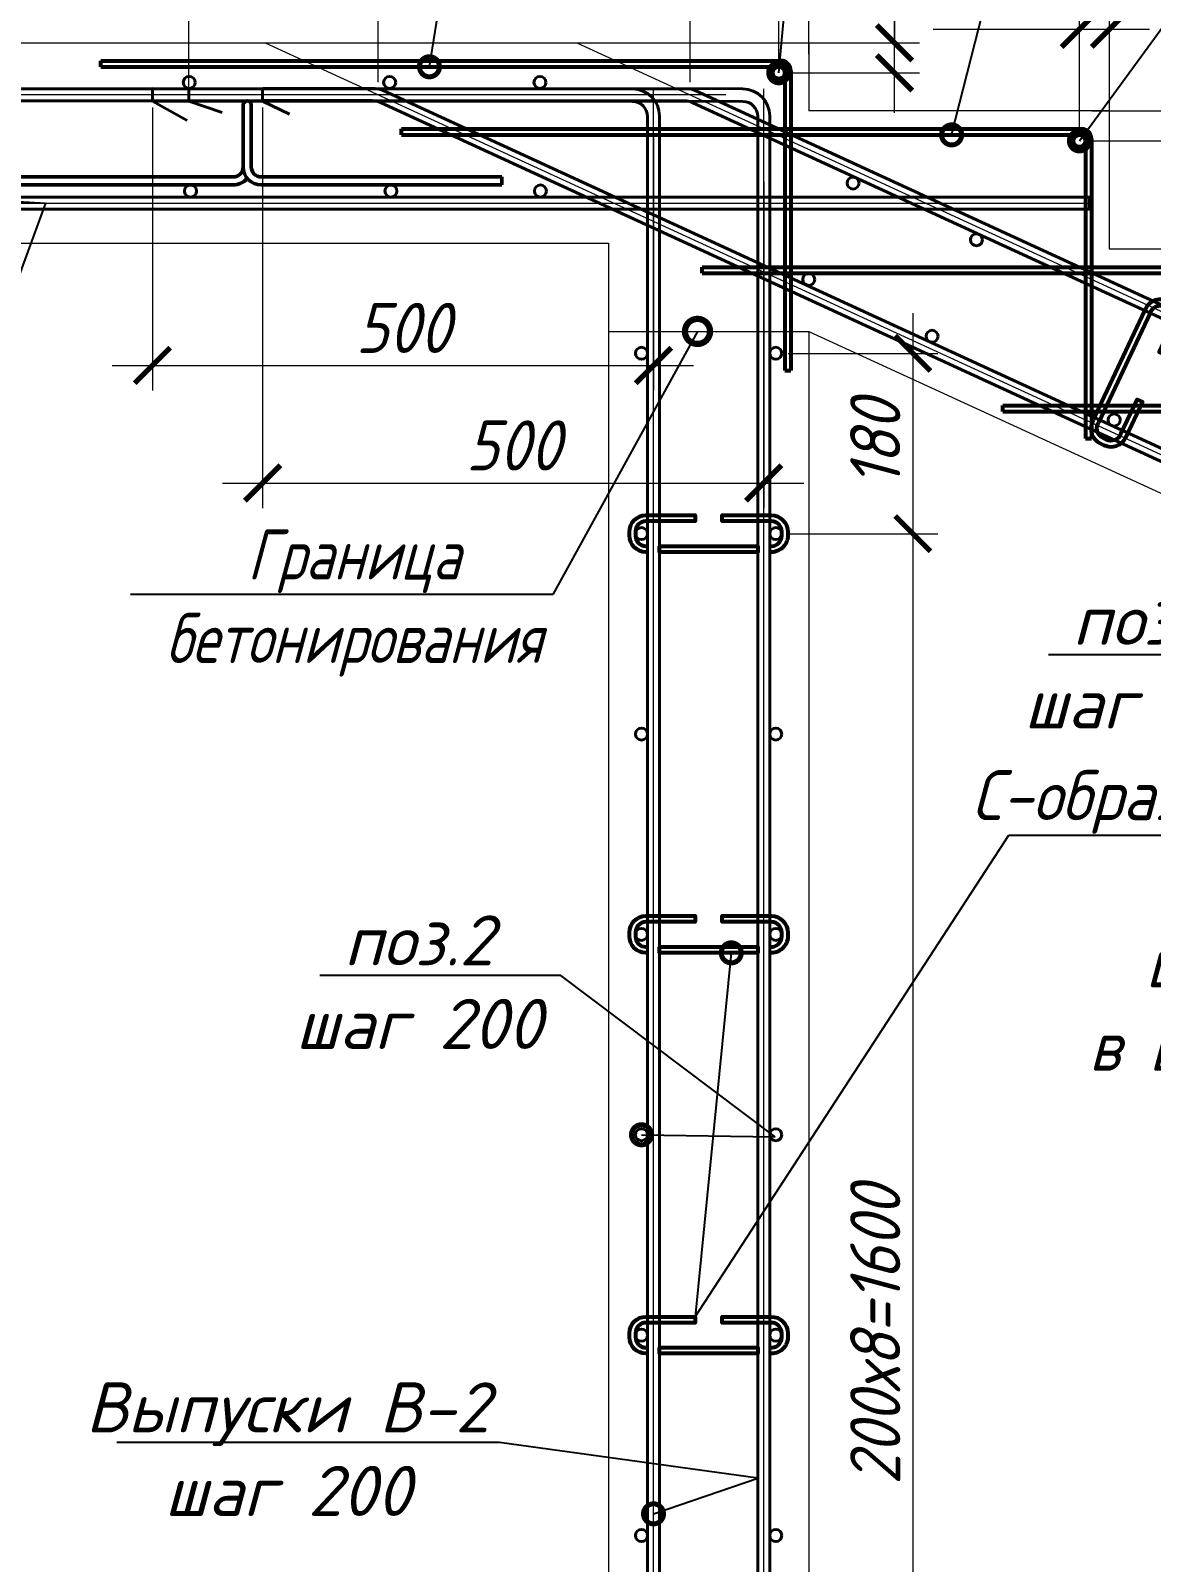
# Model space of a CAD drawing. Header units: millimetres. Extents: x 504091 to 2165846, y 135022 to 442887.
# Drawn here: x 1173684 to 1174802, y 228789 to 230317 of the extents above; entities that cross this region are included whole.
import ezdxf
from ezdxf import colors
from ezdxf.entities.mleader import LeaderData, LeaderLine
from ezdxf.math import Vec2, Vec3

# ---------------------------------------------------------------- set-up
doc = ezdxf.new("R2010")
doc.units = ezdxf.units.MM
doc.layers.get('Defpoints').update_dxf_attribs({"color": 255})
doc.layers.add('!Defpoints', color=255, linetype='Continuous', lineweight=5, plot=False)
for name, color, linetype, lineweight in [('Арматура 12', 26, 'Continuous', 50), ('К_Арматура 8', 134, 'Continuous', 50), ('КР_Арматура 12', 174, 'Continuous', 40), ('Монолит тонкий', 204, 'Continuous', 9), ('Размер', 7, 'Continuous', 13), ('Размеры КР', 164, 'Continuous', 9)]:
    doc.layers.add(name, color=color, linetype=linetype, lineweight=lineweight)
doc.styles.add('GOST 2.304_new', font='isocpeur.ttf', dxfattribs={"width": 0.9, "oblique": 15})
doc.linetypes.add('зигзаг', pattern='A,0.00254,-5.08,[131,ltypeshp.shx,S=5.08,R=0,X=-5.08,Y=0],-10.16,[131,ltypeshp.shx,S=5.08,R=180,X=5.08,Y=0],-5.08', length=20.32254)
doc.dimstyles.new('SPDS 1_20', dxfattribs={"dimscale": 20, "dimtxt": 2.5, "dimasz": 1.77, "dimexe": 1.25, "dimexo": 0.625, "dimtad": 1, "dimdec": 0, "dimrnd": 0.001, "dimtxsty": 'GOST 2.304_new', "dimblk": 'ARCHTICK', "dimcen": 2.5, "dimdle": 2, "dimclrt": 256, "dimadec": 0, "dimazin": 2, "dimtfac": 0.75, "dimtdec": 0, "dimtmove": 1, "dimatfit": 3, "dimfxl": 0, "dimtolj": 1, "dimlwd": 9, "dimlwe": 9, "dimarcsym": 0})

# ---------------------------------------------------------------- blocks, each defined once
blk = doc.blocks.new('_ArchTick')
at = {"color": 0, "linetype": 'ByBlock', "const_width": 0.15}
blk.add_lwpolyline([(-0.5, -0.5), (0.5, 0.5)], dxfattribs=at)
blk = doc.blocks.new('*D2260')
at = {"layer": 'Defpoints', "color": 0, "lineweight": 20, "transparency": 16777216}
for p in [(1173530.4, 230395.1), (1173530.4, 230259.4), (1174030.4, 230253.4)]:
    blk.add_point(p, dxfattribs=at)
at = {"layer": 'Размеры КР', "color": 0, "lineweight": 9, "transparency": 16777216}
for p, q in [((1173530.4, 230271.9), (1173530.4, 230420.1)), ((1174030.4, 230265.9), (1174030.4, 230420.1)), ((1174070.4, 230395.1), (1173490.4, 230395.1))]:
    blk.add_line(p, q, dxfattribs=at)
at = {"layer": 'Размеры КР', "color": 0, "lineweight": 9, "transparency": 16777216, "xscale": 35.4, "yscale": 35.4, "zscale": 35.4, "rotation": 180}
blk.add_blockref('_ArchTick', (1173530.4, 230395.1), dxfattribs=at)
at = {"layer": 'Размеры КР', "color": 0, "lineweight": 9, "transparency": 16777216, "xscale": 35.4, "yscale": 35.4, "zscale": 35.4}
blk.add_blockref('_ArchTick', (1174030.4, 230395.1), dxfattribs=at)
at = {"layer": 'Размеры КР', "lineweight": 20, "transparency": 16777216, "insert": (1173780.4, 230432.6), "char_height": 50, "attachment_point": 5, "style": 'GOST 2.304_new'}
blk.add_mtext('\\A1;500', dxfattribs=at)
blk = doc.blocks.new('*D2261')
at = {"layer": 'Defpoints', "color": 0, "lineweight": 20, "transparency": 16777216}
for p in [(1174341.5, 230479.3), (1173841.4, 230247.4), (1174341.5, 230253.4)]:
    blk.add_point(p, dxfattribs=at)
at = {"layer": 'Размеры КР', "color": 0, "lineweight": 9, "transparency": 16777216}
for p, q in [((1173841.4, 230259.9), (1173841.4, 230504.3)), ((1174341.5, 230265.9), (1174341.5, 230504.3)), ((1173801.4, 230479.3), (1174381.5, 230479.3))]:
    blk.add_line(p, q, dxfattribs=at)
at = {"layer": 'Размеры КР', "color": 0, "lineweight": 9, "transparency": 16777216, "xscale": 35.4, "yscale": 35.4, "zscale": 35.4, "rotation": 180}
blk.add_blockref('_ArchTick', (1173841.4, 230479.3), dxfattribs=at)
at = {"layer": 'Размеры КР', "color": 0, "lineweight": 9, "transparency": 16777216, "xscale": 35.4, "yscale": 35.4, "zscale": 35.4}
blk.add_blockref('_ArchTick', (1174341.5, 230479.3), dxfattribs=at)
at = {"layer": 'Размеры КР', "lineweight": 20, "transparency": 16777216, "insert": (1174058.8, 230516.8), "char_height": 50, "attachment_point": 5, "style": 'GOST 2.304_new'}
blk.add_mtext('\\A1;500', dxfattribs=at)
blk = doc.blocks.new('*D2262')
at = {"layer": 'Defpoints', "color": 0, "lineweight": 20, "transparency": 16777216}
for p in [(1173805, 230253.2), (1174305, 230223.1), (1174305, 229983.2)]:
    blk.add_point(p, dxfattribs=at)
at = {"layer": 'Размеры КР', "color": 0, "lineweight": 9, "transparency": 16777216}
for p, q in [((1173805, 230240.7), (1173805, 229958.2)), ((1174305, 230210.6), (1174305, 229958.2)), ((1173765, 229983.2), (1174345, 229983.2))]:
    blk.add_line(p, q, dxfattribs=at)
at = {"layer": 'Размеры КР', "color": 0, "lineweight": 9, "transparency": 16777216, "xscale": 35.4, "yscale": 35.4, "zscale": 35.4, "rotation": 180}
blk.add_blockref('_ArchTick', (1173805, 229983.2), dxfattribs=at)
at = {"layer": 'Размеры КР', "color": 0, "lineweight": 9, "transparency": 16777216, "xscale": 35.4, "yscale": 35.4, "zscale": 35.4}
blk.add_blockref('_ArchTick', (1174305, 229983.2), dxfattribs=at)
at = {"layer": 'Размеры КР', "lineweight": 20, "transparency": 16777216, "insert": (1174055, 230020.7), "char_height": 50, "attachment_point": 5, "style": 'GOST 2.304_new'}
blk.add_mtext('\\A1;500', dxfattribs=at)
blk = doc.blocks.new('*D2263')
at = {"layer": 'Defpoints', "color": 0, "lineweight": 20, "transparency": 16777216}
for p in [(1173915, 230253.2), (1174415, 230179.2), (1174415, 229865.9)]:
    blk.add_point(p, dxfattribs=at)
at = {"layer": 'Размеры КР', "color": 0, "lineweight": 9, "transparency": 16777216}
for p, q in [((1173915, 230240.7), (1173915, 229840.9)), ((1174415, 230166.7), (1174415, 229840.9)), ((1173875, 229865.9), (1174455, 229865.9))]:
    blk.add_line(p, q, dxfattribs=at)
at = {"layer": 'Размеры КР', "color": 0, "lineweight": 9, "transparency": 16777216, "xscale": 35.4, "yscale": 35.4, "zscale": 35.4, "rotation": 180}
blk.add_blockref('_ArchTick', (1173915, 229865.9), dxfattribs=at)
at = {"layer": 'Размеры КР', "color": 0, "lineweight": 9, "transparency": 16777216, "xscale": 35.4, "yscale": 35.4, "zscale": 35.4}
blk.add_blockref('_ArchTick', (1174415, 229865.9), dxfattribs=at)
at = {"layer": 'Размеры КР', "lineweight": 20, "transparency": 16777216, "insert": (1174165, 229903.4), "char_height": 50, "attachment_point": 5, "style": 'GOST 2.304_new'}
blk.add_mtext('\\A1;500', dxfattribs=at)
blk = doc.blocks.new('*D2264')
at = {"layer": 'Defpoints', "color": 0, "lineweight": 20, "transparency": 16777216}
for p in [(1174427, 229995.3), (1174427, 229815.3), (1174563.8, 229815.3)]:
    blk.add_point(p, dxfattribs=at)
at = {"layer": 'Размеры КР', "color": 0, "lineweight": 9, "transparency": 16777216}
for p, q in [((1174563.8, 230035.3), (1174563.8, 229775.3)), ((1174439.5, 229995.3), (1174588.8, 229995.3)), ((1174439.5, 229815.3), (1174588.8, 229815.3))]:
    blk.add_line(p, q, dxfattribs=at)
at = {"layer": 'Размеры КР', "color": 0, "lineweight": 9, "transparency": 16777216, "xscale": 35.4, "yscale": 35.4, "zscale": 35.4}
for p, rotation in [((1174563.8, 229995.3), 90), ((1174563.8, 229815.3), 270)]:
    blk.add_blockref('_ArchTick', p, dxfattribs=dict(at, rotation=rotation))
at = {"layer": 'Размеры КР', "lineweight": 20, "transparency": 16777216, "insert": (1174526.3, 229905.3), "char_height": 50, "attachment_point": 5, "rotation": 90, "style": 'GOST 2.304_new'}
blk.add_mtext('\\A1;180', dxfattribs=at)
blk = doc.blocks.new('*D2265')
at = {"layer": 'Defpoints', "color": 0, "lineweight": 20, "transparency": 16777216}
for p in [(1174427, 229815.3), (1174427, 228215.3), (1174563.8, 228215.3)]:
    blk.add_point(p, dxfattribs=at)
at = {"layer": 'Размеры КР', "color": 0, "lineweight": 9, "transparency": 16777216}
for p, q in [((1174563.8, 229855.3), (1174563.8, 228175.3)), ((1174439.5, 229815.3), (1174588.8, 229815.3)), ((1174439.5, 228215.3), (1174588.8, 228215.3))]:
    blk.add_line(p, q, dxfattribs=at)
at = {"layer": 'Размеры КР', "color": 0, "lineweight": 9, "transparency": 16777216, "xscale": 35.4, "yscale": 35.4, "zscale": 35.4}
for p, rotation in [((1174563.8, 229815.3), 90), ((1174563.8, 228215.3), 270)]:
    blk.add_blockref('_ArchTick', p, dxfattribs=dict(at, rotation=rotation))
at = {"layer": 'Размеры КР', "lineweight": 20, "transparency": 16777216, "insert": (1174526.3, 229015.3), "char_height": 50, "attachment_point": 5, "rotation": 90, "style": 'GOST 2.304_new'}
blk.add_mtext('\\A1;200х8=1600', dxfattribs=at)
blk = doc.blocks.new('*D2279')
at = {"layer": 'Defpoints', "color": 0, "lineweight": 20, "transparency": 16777216}
for p in [(1174760, 230318.8), (1174730, 230207.3), (1174760, 230213.3)]:
    blk.add_point(p, dxfattribs=at)
at = {"layer": 'Размеры КР', "color": 0, "lineweight": 9, "transparency": 16777216}
for p, q in [((1174730, 230219.8), (1174730, 230343.8)), ((1174760, 230225.8), (1174760, 230343.8)), ((1174584.1, 230318.8), (1174730, 230318.8)), ((1174690, 230318.8), (1174800, 230318.8))]:
    blk.add_line(p, q, dxfattribs=at)
at = {"layer": 'Размеры КР', "color": 0, "lineweight": 9, "transparency": 16777216, "xscale": 35.4, "yscale": 35.4, "zscale": 35.4, "rotation": 180}
blk.add_blockref('_ArchTick', (1174730, 230318.8), dxfattribs=at)
at = {"layer": 'Размеры КР', "color": 0, "lineweight": 9, "transparency": 16777216, "xscale": 35.4, "yscale": 35.4, "zscale": 35.4}
blk.add_blockref('_ArchTick', (1174760, 230318.8), dxfattribs=at)
at = {"layer": 'Размеры КР', "lineweight": 20, "transparency": 16777216, "insert": (1174630.3, 230356.3), "char_height": 50, "attachment_point": 5, "style": 'GOST 2.304_new'}
blk.add_mtext('\\A1;30', dxfattribs=at)
blk = doc.blocks.new('*D2280')
at = {"layer": 'Defpoints', "color": 0, "lineweight": 20, "transparency": 16777216}
for p in [(1174430, 230305.3), (1174545.5, 230305.3), (1174430, 230275.3)]:
    blk.add_point(p, dxfattribs=at)
at = {"layer": 'Размеры КР', "color": 0, "lineweight": 9, "transparency": 16777216}
for p, q in [((1174545.5, 230505.5), (1174545.5, 230305.3)), ((1174545.5, 230235.3), (1174545.5, 230345.3)), ((1174442.5, 230305.3), (1174570.5, 230305.3)), ((1174442.5, 230275.3), (1174570.5, 230275.3))]:
    blk.add_line(p, q, dxfattribs=at)
at = {"layer": 'Размеры КР', "color": 0, "lineweight": 9, "transparency": 16777216, "xscale": 35.4, "yscale": 35.4, "zscale": 35.4}
for p, rotation in [((1174545.5, 230305.3), 90), ((1174545.5, 230275.3), 270)]:
    blk.add_blockref('_ArchTick', p, dxfattribs=dict(at, rotation=rotation))
at = {"layer": 'Размеры КР', "lineweight": 20, "transparency": 16777216, "insert": (1174508, 230459.3), "char_height": 50, "attachment_point": 5, "rotation": 90, "style": 'GOST 2.304_new'}
blk.add_mtext('\\A1;30', dxfattribs=at)
blk = doc.blocks.new('*D2281')
at = {"layer": 'Defpoints', "color": 0, "lineweight": 20, "transparency": 16777216}
for p in [(1174460, 230386.8), (1174460, 230281.3), (1174430, 230275.3)]:
    blk.add_point(p, dxfattribs=at)
at = {"layer": 'Размеры КР', "color": 0, "lineweight": 9, "transparency": 16777216}
for p, q in [((1174430, 230287.8), (1174430, 230411.8)), ((1174460, 230293.8), (1174460, 230411.8)), ((1174284.1, 230386.8), (1174430, 230386.8)), ((1174390, 230386.8), (1174500, 230386.8))]:
    blk.add_line(p, q, dxfattribs=at)
at = {"layer": 'Размеры КР', "color": 0, "lineweight": 9, "transparency": 16777216, "xscale": 35.4, "yscale": 35.4, "zscale": 35.4, "rotation": 180}
blk.add_blockref('_ArchTick', (1174430, 230386.8), dxfattribs=at)
at = {"layer": 'Размеры КР', "color": 0, "lineweight": 9, "transparency": 16777216, "xscale": 35.4, "yscale": 35.4, "zscale": 35.4}
blk.add_blockref('_ArchTick', (1174460, 230386.8), dxfattribs=at)
at = {"layer": 'Размеры КР', "lineweight": 20, "transparency": 16777216, "insert": (1174330.3, 230424.3), "char_height": 50, "attachment_point": 5, "style": 'GOST 2.304_new'}
blk.add_mtext('\\A1;30', dxfattribs=at)
blk = doc.blocks.new('*D2282')
at = {"layer": 'Defpoints', "color": 0, "lineweight": 20, "transparency": 16777216}
for p in [(1174730, 230237.3), (1174845.5, 230237.3), (1174730, 230207.3)]:
    blk.add_point(p, dxfattribs=at)
at = {"layer": 'Размеры КР', "color": 0, "lineweight": 9, "transparency": 16777216}
for p, q in [((1174845.5, 230437.5), (1174845.5, 230237.3)), ((1174845.5, 230167.3), (1174845.5, 230277.3)), ((1174742.5, 230237.3), (1174870.5, 230237.3)), ((1174742.5, 230207.3), (1174870.5, 230207.3))]:
    blk.add_line(p, q, dxfattribs=at)
at = {"layer": 'Размеры КР', "color": 0, "lineweight": 9, "transparency": 16777216, "xscale": 35.4, "yscale": 35.4, "zscale": 35.4}
for p, rotation in [((1174845.5, 230237.3), 90), ((1174845.5, 230207.3), 270)]:
    blk.add_blockref('_ArchTick', p, dxfattribs=dict(at, rotation=rotation))
at = {"layer": 'Размеры КР', "lineweight": 20, "transparency": 16777216, "insert": (1174808, 230391.3), "char_height": 50, "attachment_point": 5, "rotation": 90, "style": 'GOST 2.304_new'}
blk.add_mtext('\\A1;30', dxfattribs=at)
blk = doc.blocks.new('_DotSmall')
at = {"color": 0, "linetype": 'ByBlock', "lineweight": 35, "const_width": 0.5}
blk.add_lwpolyline([(-0.0625, 0, 1), (0.0625, 0, 1)], format="xyb", close=True, dxfattribs=at)

msp = doc.modelspace()

# ---------------------------------------------------------------- linework, layer by layer
at = {"layer": '!Defpoints', "lineweight": 15, "ltscale": 100}
for p, q in [((1173917.3949, 230305.3471), (1176860.047, 228951.7272)), ((1174228.4699, 230305.3471), (1176860.047, 229094.8217)), ((1174377.1785, 230253.3574), (1172530.047, 230253.3574)), ((1174415.047, 227910.611), (1174415.047, 230247.2463)), ((1172530.047, 230145.3574), (1174740.047, 230145.3574))]:
    msp.add_line(p, q, dxfattribs=at)
for points in [[(1174281.047, 227906.629, 0.414213562), (1174305.047, 227930.629), (1174305.047, 230259.2702)], [(1174391.047, 227906.629, 0.414213562), (1174415.047, 227930.629), (1174415.047, 230259.2702)]]:
    msp.add_lwpolyline(points, format="xyb", dxfattribs=at)
at = {"layer": 'Арматура 12', "lineweight": 53, "ltscale": 20}
for p, q in [((1173753.6439, 230287.3471), (1174432.047, 230287.3471)), ((1173753.6439, 230281.3471), (1173753.6439, 230287.3471)), ((1173753.6439, 230281.3471), (1174430.047, 230281.3471)), ((1174442.047, 230277.3471), (1174442.047, 229978.2417)), ((1174436.047, 230275.3471), (1174436.047, 229978.2417)), ((1174053.6439, 230219.3471), (1174732.047, 230219.3471)), ((1174053.6439, 230213.3471), (1174053.6439, 230219.3471)), ((1174053.6439, 230213.3471), (1174730.047, 230213.3471)), ((1174736.047, 230207.3471), (1174736.047, 229910.2417)), ((1174742.047, 230209.3471), (1174742.047, 229910.2417)), ((1174353.6439, 230081.3471), (1175032.047, 230081.3471)), ((1174353.6439, 230075.3471), (1174353.6439, 230081.3471)), ((1174353.6439, 230075.3471), (1175030.047, 230075.3471)), ((1174436.047, 229978.2417), (1174442.047, 229978.2417)), ((1174653.6439, 229943.3471), (1175332.047, 229943.3471)), ((1174653.6439, 229937.3471), (1174653.6439, 229943.3471)), ((1174653.6439, 229937.3471), (1175330.047, 229937.3471)), ((1174736.047, 229910.2417), (1174742.047, 229910.2417))]:
    msp.add_line(p, q, dxfattribs=at)
for points in [[(1174800.6734, 230035.5291, -0.463263337), (1174815.2131, 230042.0669), (1174818.6933, 230040.4315, -0.414213562), (1174823.7308, 230026.4628), (1174809.6787, 229996.5594), (1174815.1091, 229994.0077), (1174829.1611, 230023.911, 0.414213562), (1174821.2451, 230045.8618), (1174817.7649, 230047.4972, 0.443767543), (1174795.1717, 230038.06, 0.443767543)], [(1174743.898, 229928.8736), (1174743.1511, 229927.2842, 0.414213562), (1174751.067, 229905.3334), (1174754.5472, 229903.698, 0.414213562), (1174776.498, 229911.614), (1174793.0548, 229946.8476), (1174787.6245, 229949.3994), (1174771.0677, 229914.1658, -0.414213562), (1174757.099, 229909.1283), (1174753.6188, 229910.7637, -0.414213562), (1174748.5814, 229924.7324), (1174749.3283, 229926.3218)], [(1174299.047, 229796.9245), (1174297.547, 229796.9245, -0.414213562), (1174281.047, 229813.4245), (1174281.047, 229817.2698, -0.414213562), (1174297.547, 229833.7698), (1174346.4769, 229833.7698), (1174346.4769, 229827.7698), (1174297.547, 229827.7698, 0.414213562), (1174287.047, 229817.2698), (1174287.047, 229813.4245, 0.414213562), (1174297.547, 229802.9245), (1174299.047, 229802.9245)], [(1174421.047, 229803.0301, 0.460305877), (1174433.047, 229813.4245), (1174433.047, 229817.2698, 0.414213562), (1174422.547, 229827.7698), (1174373.6314, 229827.7698), (1174373.6314, 229833.7698), (1174422.547, 229833.7698, -0.414213562), (1174439.047, 229817.2698), (1174439.047, 229813.4245, -0.441038441), (1174421.047, 229796.9757, -0.242110317)], [(1174299.047, 229396.9245), (1174297.547, 229396.9245, -0.414213562), (1174281.047, 229413.4245), (1174281.047, 229417.2698, -0.414213562), (1174297.547, 229433.7698), (1174346.4769, 229433.7698), (1174346.4769, 229427.7698), (1174297.547, 229427.7698, 0.414213562), (1174287.047, 229417.2698), (1174287.047, 229413.4245, 0.414213562), (1174297.547, 229402.9245), (1174299.047, 229402.9245)], [(1174421.047, 229403.0301, 0.460305877), (1174433.047, 229413.4245), (1174433.047, 229417.2698, 0.414213562), (1174422.547, 229427.7698), (1174373.6314, 229427.7698), (1174373.6314, 229433.7698), (1174422.547, 229433.7698, -0.414213562), (1174439.047, 229417.2698), (1174439.047, 229413.4245, -0.441038441), (1174421.047, 229396.9757, -0.242110317)], [(1174299.047, 228996.9245), (1174297.547, 228996.9245, -0.414213562), (1174281.047, 229013.4245), (1174281.047, 229017.2698, -0.414213562), (1174297.547, 229033.7698), (1174346.4769, 229033.7698), (1174346.4769, 229027.7698), (1174297.547, 229027.7698, 0.414213562), (1174287.047, 229017.2698), (1174287.047, 229013.4245, 0.414213562), (1174297.547, 229002.9245), (1174299.047, 229002.9245)], [(1174421.047, 229003.0301, 0.460305877), (1174433.047, 229013.4245), (1174433.047, 229017.2698, 0.414213562), (1174422.547, 229027.7698), (1174373.6314, 229027.7698), (1174373.6314, 229033.7698), (1174422.547, 229033.7698, -0.414213562), (1174439.047, 229017.2698), (1174439.047, 229013.4245, -0.441038441), (1174421.047, 228996.9757, -0.242110317)]]:
    msp.add_lwpolyline(points, format="xyb", dxfattribs=at)
for points in [[(1174795.1819, 230038.089), (1174744.0623, 229929.2234)], [(1174749.4926, 229926.6716), (1174800.6734, 230035.5291)]]:
    msp.add_lwpolyline(points, dxfattribs=at)
for points in [[(1174311.047, 229802.9245), (1174409.047, 229802.9245), (1174409.047, 229796.9245), (1174311.047, 229796.9245)], [(1174311.047, 229402.9245), (1174409.047, 229402.9245), (1174409.047, 229396.9245), (1174311.047, 229396.9245)], [(1174311.047, 229002.9245), (1174409.047, 229002.9245), (1174409.047, 228996.9245), (1174311.047, 228996.9245)]]:
    msp.add_lwpolyline(points, close=True, dxfattribs=at)
for centre in [(1174430.047, 230275.3471), (1174730.047, 230207.3471)]:
    msp.add_circle(centre, 6, dxfattribs=at)
for centre in [(1174432.047, 230277.3471), (1174732.047, 230209.3471)]:
    msp.add_arc(centre, 10, 0, 90, dxfattribs=at)
at = {"layer": 'К_Арматура 8', "ltscale": 40}
for p, q in [((1173895.6277, 230243.3574), (1173895.6277, 230181.3513)), ((1173903.6277, 230243.3574), (1173903.6277, 230181.3513)), ((1173645.6277, 230171.3513), (1173885.6277, 230171.3513)), ((1174153.6277, 230171.3513), (1173913.6277, 230171.3513)), ((1174153.6277, 230171.3513), (1174153.6277, 230163.3513)), ((1173645.6277, 230163.3513), (1173885.6277, 230163.3513)), ((1174153.6277, 230163.3513), (1173913.6277, 230163.3513))]:
    msp.add_line(p, q, dxfattribs=at)
for centre, radius, start, end in [((1173899.6277, 230243.3574), 4, 0, 180), ((1173885.6277, 230181.3513), 10, 270, 0), ((1173913.6277, 230181.3513), 18, 180, 270), ((1173913.6277, 230181.3513), 10, 180, 270), ((1173885.6277, 230181.3513), 18, 270, 321.0575587)]:
    msp.add_arc(centre, radius, start, end, dxfattribs=at)
at = {"layer": 'КР_Арматура 12', "ltscale": 12}
for p, q in [((1174338.4256, 230259.3574), (1172530.047, 230259.3574)), ((1174335.7979, 230247.3574), (1172530.047, 230247.3574)), ((1173805.047, 230247.1158), (1173839.7891, 230227.8095)), ((1173841.4017, 230247.0917), (1173841.4099, 230259.5768)), ((1173841.4017, 230247.0917), (1173874.6658, 230235.6825)), ((1173915.047, 230247.0431), (1173915.047, 230259.3574)), ((1173915.047, 230247.0431), (1173941.7624, 230234.1397)), ((1174346.7837, 230257.5272), (1176841.8772, 229109.7842)), ((1174344.156, 230245.5272), (1176542.047, 229234.4973)), ((1172530.047, 230151.3574), (1174740.047, 230151.3574)), ((1174740.047, 230151.3574), (1174740.047, 230139.3574)), ((1172530.047, 230139.3574), (1174740.047, 230139.3574))]:
    msp.add_line(p, q, dxfattribs=at)
msp.add_lwpolyline([(1173805.047, 230247.1158), (1173805.047, 230259.2702)], dxfattribs=at)
for points in [[(1174281.047, 227912.144, 0.414213562), (1174299.047, 227930.144), (1174299.047, 230231.7991, 0.414019902), (1174284.0569, 230246.799), (1173805.0471, 230247.1158)], [(1174281.047, 227900.144, 0.40291951), (1174311.047, 227930.629), (1174311.047, 230232.2841, 0.414019902), (1174284.0648, 230259.2841), (1173805.055, 230259.6008)], [(1173915.055, 230259.6008), (1174026.9954, 230259.5268, -0.108036788), (1174035.3403, 230257.6966), (1176841.8772, 228966.6896), (1176836.8623, 228955.7878), (1174032.7088, 230245.6983, 0.108036788), (1174024.364, 230247.5285), (1173915.0471, 230247.6008)], [(1174391.047, 227912.144, 0.414213562), (1174409.047, 227930.144), (1174409.047, 230231.7991, 0.414019902), (1174394.0569, 230246.799), (1173915.0471, 230247.1158)], [(1174391.047, 227900.144, 0.40291951), (1174421.047, 227930.629), (1174421.047, 230232.2841, 0.414019902), (1174394.0648, 230259.2841), (1173915.055, 230259.6008)]]:
    msp.add_lwpolyline(points, format="xyb", dxfattribs=at)
for centre in [(1173841.7729, 230265.7621), (1174041.7729, 230265.7621), (1174191.7729, 230265.7621), (1174504.1665, 230165.318), (1173843.047, 230157.3574), (1174043.047, 230157.3574), (1174192.1679, 230157.3574), (1174627.3092, 230108.6723), (1174459.8991, 230069.0844), (1174583.0102, 230012.3703), (1174293.047, 229995.3471), (1174427.047, 229995.3471), (1174764.7083, 229928.7891), (1174293.047, 229815.3471), (1174427.047, 229815.3471), (1174293.047, 229615.3471), (1174427.047, 229615.3471), (1174293.047, 229415.3471), (1174427.047, 229415.3471), (1174293.047, 229215.3471), (1174427.047, 229215.3471), (1174293.047, 229015.3471), (1174427.047, 229015.3471), (1174293.047, 228815.3471), (1174427.047, 228815.3471)]:
    msp.add_circle(centre, 6, dxfattribs=at)
for centre in [(1174335.7979, 230227.3574), (1174338.4256, 230239.3574)]:
    msp.add_arc(centre, 20, 65.2975698, 90, dxfattribs=at)
at = {"layer": 'Монолит тонкий', "lineweight": 15, "ltscale": 100}
for p, q in [((1172710.047, 230305.3471), (1174460.047, 230305.3471)), ((1174460.047, 230305.3471), (1174460.047, 230237.3471)), ((1172710.047, 230105.3471), (1174260.047, 230105.3471)), ((1174260.047, 230105.3471), (1174260.047, 228165.3471)), ((1174460.047, 230017.2017), (1174460.047, 228165.3471)), ((1174460.047, 230017.2017), (1176660.047, 229005.2017))]:
    msp.add_line(p, q, dxfattribs=at)
msp.add_lwpolyline([(1176860.047, 228166.3471), (1176860.047, 229271.3471), (1176560.047, 229271.3471), (1176560.047, 229409.3471), (1176260.047, 229409.3471), (1176260.047, 229547.3471), (1175960.047, 229547.3471), (1175960.047, 229685.3471), (1175660.047, 229685.3471), (1175660.047, 229823.3471), (1175360.047, 229823.3471), (1175360.047, 229961.3471), (1175060.047, 229961.3471), (1175060.047, 230099.3471), (1174760.047, 230099.3471), (1174760.047, 230237.3471), (1174460.047, 230237.3471)], dxfattribs=at)
at = {"layer": 'Размеры КР', "linetype": 'зигзаг', "lineweight": 20}
msp.add_line((1174260.047, 230017.2017), (1174460.047, 230017.2017), dxfattribs=at)

# ---------------------------------------------------------------- dimensions: what is measured, and where the dimension line sits
at = {"layer": 'Размеры КР', "lineweight": 20}
dim = msp.add_linear_dim(base=(1174341.4912, 230479.287), p1=(1173841.4018, 230247.3574), p2=(1174341.4912, 230253.3574), dimstyle='SPDS 1_20', dxfattribs=at)
dim.commit()
dim.dimension.update_dxf_attribs({"geometry": '*D2261', "text_midpoint": (1174058.8079, 230479.287), "dimtype": 160})
for base, p1, p2, angle, picture, middle in [((1174545.5162, 230305.3471), (1174430.047, 230275.3471), (1174430.047, 230305.3471), 90, '*D2280', (1174539.9093, 230459.2806)), ((1174460.047, 230386.7646), (1174430.047, 230275.3471), (1174460.047, 230281.3243), 180, '*D2281', (1174330.2791, 230386.7646)), ((1174845.5162, 230237.3471), (1174730.047, 230207.3471), (1174730.047, 230237.3471), 90, '*D2282', (1174839.9093, 230391.2806)), ((1174760.047, 230318.7646), (1174730.047, 230207.3471), (1174760.047, 230213.3243), 180, '*D2279', (1174630.2791, 230318.7646))]:
    dim = msp.add_linear_dim(base=base, p1=p1, p2=p2, angle=angle, dimstyle='SPDS 1_20', dxfattribs=at)
    dim.commit()
    dim.dimension.update_dxf_attribs({"geometry": picture, "text_midpoint": middle, "dimtype": 160})
for base, p1, p2, picture, middle in [((1173530.4161, 230395.1211), (1174030.4161, 230253.3574), (1173530.4161, 230259.3574), '*D2260', (1173780.4161, 230432.6211)), ((1174305.047, 229983.2183), (1173805.047, 230253.193), (1174305.047, 230223.1165), '*D2262', (1174055.047, 230020.7183)), ((1174415.047, 229865.925), (1173915.047, 230253.2002), (1174415.047, 230179.165), '*D2263', (1174165.047, 229903.425))]:
    dim = msp.add_linear_dim(base=base, p1=p1, p2=p2, dimstyle='SPDS 1_20', dxfattribs=at)
    dim.commit()
    dim.dimension.update_dxf_attribs({"geometry": picture, "text_midpoint": middle})
dim = msp.add_linear_dim(base=(1174563.769, 229815.3471), p1=(1174427.047, 229995.3471), p2=(1174427.047, 229815.3471), angle=90, dimstyle='SPDS 1_20', dxfattribs=at)
dim.commit()
dim.dimension.update_dxf_attribs({"geometry": '*D2264', "text_midpoint": (1174526.269, 229905.3471)})
dim = msp.add_linear_dim(base=(1174563.769, 228215.3471), p1=(1174427.047, 229815.3471), p2=(1174427.047, 228215.3471), angle=90, text='200х8=<>', dimstyle='SPDS 1_20', dxfattribs=at)
dim.commit()
dim.dimension.update_dxf_attribs({"geometry": '*D2265', "text_midpoint": (1174526.269, 229015.3471)})

# ---------------------------------------------------------------- leaders
at = {"layer": 'Размер', "ltscale": 20}
ml = msp.add_multileader_mtext('Standard', dxfattribs=at)
ml.set_content('\\A1;{\\W1;поз.7\\Pшаг 200}', color=256, style='GOST 2.304_new')
ml.set_leader_properties()
ml.set_arrow_properties(name='DOTSMALL')
ml.build(insert=Vec2(0, 0))
ml.multileader.update_dxf_attribs({"text_left_attachment_type": 6, "text_right_attachment_type": 6, "dogleg_length": 4, "arrow_head_size": 40})
ctx = ml.context
ctx.base_point, ctx.char_height, ctx.arrow_head_size, ctx.landing_gap_size, ctx.plane_origin = Vec3(1174492.0002, 230856.5092), 50, 40, 0, Vec3(1220551.2239, 521014.7887)
ctx.left_attachment, ctx.right_attachment, ctx.text_align_type = 6, 6, 1
notes = []
notes.append((ctx, [(0, (1, 1, 0), (1174484.0002, 230856.5092), (1, 0), 8, [(1, [(1174430.047, 230275.3471)], 0, [])])]))
ctx.mtext.insert, ctx.mtext.width, ctx.mtext.alignment, ctx.mtext.flow_direction = Vec3(1174625.888, 230916.5092), 511.854399, 2, 5
ml = msp.add_multileader_mtext('Standard', dxfattribs=at)
ml.set_content('\\A1;поз.3\\P %%C12А500С шаг 200\\Pосн. верхн. армир.', color=256, style='GOST 2.304_new')
ml.set_leader_properties()
ml.set_arrow_properties(name='DOTSMALL')
ml.build(insert=Vec2(0, 0))
ml.multileader.update_dxf_attribs({"text_left_attachment_type": 6, "text_right_attachment_type": 6, "arrow_head_size": 40})
ctx = ml.context
ctx.base_point, ctx.char_height, ctx.arrow_head_size, ctx.landing_gap_size, ctx.plane_origin = Vec3(1173428.7199, 230747.5253), 50, 40, 0, Vec3(1175788.6086, 259962.4252)
ctx.left_attachment, ctx.right_attachment, ctx.text_align_type = 6, 6, 1
notes.append((ctx, [(0, (1, 1, 0), (1173420.7199, 230747.5253), (1, 0), 8, [(1, [(1173376.1525, 230253.3574), (1173491.7729, 230265.7621)], 0, [])])]))
ctx.mtext.insert, ctx.mtext.width, ctx.mtext.alignment, ctx.mtext.flow_direction = Vec3(1173732.2135, 230812.5253), 896.133701, 2, 5
ml = msp.add_multileader_mtext('Standard', dxfattribs=at)
ml.set_content('\\A1;поз.6\\P %%C8А240\\Pшаг 200', color=256, style='GOST 2.304_new')
ml.set_leader_properties()
ml.set_arrow_properties(name='DOTSMALL')
ml.build(insert=Vec2(0, 0))
ml.multileader.update_dxf_attribs({"text_left_attachment_type": 6, "text_right_attachment_type": 6, "arrow_head_size": 40})
ctx = ml.context
ctx.base_point, ctx.char_height, ctx.arrow_head_size, ctx.landing_gap_size, ctx.plane_origin = Vec3(1174154.3323, 230682.28), 50, 40, 0, Vec3(1177633.5746, 259867.7518)
ctx.left_attachment, ctx.right_attachment, ctx.text_align_type = 6, 6, 1
notes.append((ctx, [(0, (1, 1, 0), (1174146.3323, 230682.28), (1, 0), 8, [(1, [(1174081.4857, 230281.3471)], 0, [])])]))
ctx.mtext.insert, ctx.mtext.width, ctx.mtext.alignment, ctx.mtext.flow_direction = Vec3(1174291.4285, 230742.28), 896.133701, 2, 5
ml = msp.add_multileader_mtext('Standard', dxfattribs=at)
ml.set_content('\\A1;поз.6\\P %%C8А240\\Pшаг 200', color=256, style='GOST 2.304_new')
ml.set_leader_properties()
ml.set_arrow_properties(name='DOTSMALL')
ml.build(insert=Vec2(0, 0))
ml.multileader.update_dxf_attribs({"text_left_attachment_type": 6, "text_right_attachment_type": 6, "arrow_head_size": 40})
ctx = ml.context
ctx.base_point, ctx.char_height, ctx.arrow_head_size, ctx.landing_gap_size, ctx.plane_origin = Vec3(1174725.5444, 230669.2195), 50, 40, 0, Vec3(1178204.7867, 259854.6913)
ctx.left_attachment, ctx.right_attachment, ctx.text_align_type = 6, 6, 1
notes.append((ctx, [(0, (1, 1, 0), (1174717.5444, 230669.2195), (1, 0), 8, [(1, [(1174602.5423, 230213.3471)], 0, [])])]))
ctx.mtext.insert, ctx.mtext.width, ctx.mtext.alignment, ctx.mtext.flow_direction = Vec3(1174862.6406, 230729.2195), 896.133701, 2, 5
ml = msp.add_multileader_mtext('Standard', dxfattribs=at)
ml.set_content('\\A1;{\\W1;поз.7\\Pшаг 200}', color=256, style='GOST 2.304_new')
ml.set_leader_properties()
ml.set_arrow_properties(name='DOTSMALL')
ml.build(insert=Vec2(0, 0))
ml.multileader.update_dxf_attribs({"text_left_attachment_type": 6, "text_right_attachment_type": 6, "dogleg_length": 4, "arrow_head_size": 40})
ctx = ml.context
ctx.base_point, ctx.char_height, ctx.arrow_head_size, ctx.landing_gap_size, ctx.plane_origin = Vec3(1174896.3313, 230424.2293), 50, 40, 0, Vec3(1220851.2239, 520946.7887)
ctx.left_attachment, ctx.right_attachment, ctx.text_align_type = 6, 6, 1
notes.append((ctx, [(0, (1, 1, 0), (1174888.3313, 230424.2293), (1, 0), 8, [(1, [(1174730.047, 230207.3471)], 0, [])])]))
ctx.mtext.insert, ctx.mtext.width, ctx.mtext.alignment, ctx.mtext.flow_direction = Vec3(1175030.2192, 230484.2293), 511.854399, 2, 5
ml = msp.add_multileader_mtext('Standard', dxfattribs=at)
ml.set_content('\\A1;поз.3\\P %%C12А500С шаг 200\\Pосн. нижн. армир.', color=256, style='GOST 2.304_new')
ml.set_leader_properties()
ml.set_arrow_properties(name='DOTSMALL')
ml.build(insert=Vec2(0, 0))
ml.multileader.update_dxf_attribs({"text_left_attachment_type": 6, "text_right_attachment_type": 6, "arrow_head_size": 40})
ctx = ml.context
ctx.base_point, ctx.char_height, ctx.arrow_head_size, ctx.landing_gap_size, ctx.plane_origin = Vec3(1173020.8746, 229974.8883), 50, 40, 0, Vec3(1175158.4774, 259208.7291)
ctx.left_attachment, ctx.right_attachment, ctx.text_align_type = 6, 6, 1
notes.append((ctx, [(1, (1, 1, 0), (1173635.8619, 229974.8883), (-1, 0), 8, [(0, [(1173493.047, 230157.3574), (1173698.4082, 230145.3574)], 0, [])])]))
ctx.mtext.insert, ctx.mtext.width, ctx.mtext.alignment, ctx.mtext.flow_direction = Vec3(1173324.3683, 230039.8883), 896.133701, 2, 5
ml = msp.add_multileader_mtext('Standard', dxfattribs=at)
ml.set_content('\\A1;{\\W0.8;Граница бетонирования}', color=256, style='GOST 2.304_new')
ml.set_leader_properties()
ml.set_arrow_properties(name='DOTSMALL')
ml.build(insert=Vec2(0, 0))
ml.multileader.update_dxf_attribs({"text_left_attachment_type": 6, "text_right_attachment_type": 6, "arrow_head_size": 50})
ctx = ml.context
ctx.base_point, ctx.char_height, ctx.arrow_head_size, ctx.landing_gap_size, ctx.plane_origin = Vec3(1173815.2967, 229754.5987), 50, 50, 0, Vec3(1153011.5725, 374861.0487)
ctx.left_attachment, ctx.right_attachment, ctx.text_align_type = 6, 6, 1
notes.append((ctx, [(0, (1, 1, 0), (1174204.6942, 229754.5987), (-1, 0), 8, [(0, [(1174348.9447, 230017.2017)], 0, [])])]))
ctx.mtext.insert, ctx.mtext.rotation, ctx.mtext.width, ctx.mtext.alignment, ctx.mtext.flow_direction = Vec3(1174005.9954, 229819.5987), 6.283185307, 409.355297, 2, 5
ml = msp.add_multileader_mtext('Standard', dxfattribs=at)
ml.set_content('\\A1;{\\W1;поз.2\\Pшаг 200}', color=256, style='GOST 2.304_new')
ml.set_leader_properties()
ml.set_arrow_properties(name='DOTSMALL')
ml.build(insert=Vec2(0, 0))
ml.multileader.update_dxf_attribs({"text_left_attachment_type": 6, "text_right_attachment_type": 6, "dogleg_length": 4, "arrow_head_size": 40})
ctx = ml.context
ctx.base_point, ctx.char_height, ctx.arrow_head_size, ctx.landing_gap_size, ctx.plane_origin = Vec3(1174663.8183, 229694.2667), 50, 40, 0, Vec3(1220489.3587, 520379.2858)
ctx.left_attachment, ctx.right_attachment, ctx.text_align_type = 6, 6, 1
notes.append((ctx, [(1, (1, 1, 0), (1174939.594, 229694.2667), (-1, 0), 8, [(0, [(1175128.1045, 229761.6269), (1175008.3264, 229932.3379)], 0, [])])]))
ctx.mtext.insert, ctx.mtext.width, ctx.mtext.alignment, ctx.mtext.flow_direction = Vec3(1174797.7061, 229754.2667), 511.854399, 2, 5
ml = msp.add_multileader_mtext('Standard', dxfattribs=at)
ml.set_content('\\A1;С-образные стержни С-2 %%C8А240\\Pшаг 400х400\\Pв шахм. порядке ', color=256, style='GOST 2.304_new')
ml.set_leader_properties()
ml.set_arrow_properties(name='DOTSMALL')
ml.build(insert=Vec2(0, 0))
ml.multileader.update_dxf_attribs({"text_left_attachment_type": 6, "text_right_attachment_type": 6, "arrow_head_size": 40})
ctx = ml.context
ctx.base_point, ctx.char_height, ctx.arrow_head_size, ctx.landing_gap_size, ctx.plane_origin = Vec3(1174667.6499, 229514.3393), 50, 40, 0, Vec3(1177494.604, 259199.3596)
ctx.left_attachment, ctx.right_attachment, ctx.text_align_type = 6, 6, 1
notes.append((ctx, [(0, (1, 1, 0), (1174659.6499, 229514.3393), (1, 0), 8, [(0, [(1174382.6443, 229396.9245), (1174346.4769, 229033.7698)], 0, [])])]))
ctx.mtext.insert, ctx.mtext.width, ctx.mtext.alignment, ctx.mtext.flow_direction = Vec3(1174968.5922, 229579.3393), 691.770084, 2, 5
ml = msp.add_multileader_mtext('Standard', dxfattribs=at)
ml.set_content('\\A1;{\\W1;поз.2\\Pшаг 200}', color=256, style='GOST 2.304_new')
ml.set_leader_properties()
ml.set_arrow_properties(name='DOTSMALL')
ml.build(insert=Vec2(0, 0))
ml.multileader.update_dxf_attribs({"text_left_attachment_type": 6, "text_right_attachment_type": 6, "dogleg_length": 4, "arrow_head_size": 40})
ctx = ml.context
ctx.base_point, ctx.char_height, ctx.arrow_head_size, ctx.landing_gap_size, ctx.plane_origin = Vec3(1173936.8787, 229374.3958), 50, 40, 0, Vec3(1219806.6841, 519996.3237)
ctx.left_attachment, ctx.right_attachment, ctx.text_align_type = 6, 6, 1
notes.append((ctx, [(1, (1, 1, 0), (1174212.6544, 229374.3958), (-1, 0), 8, [(0, [(1174293.047, 229215.3471), (1174426.3605, 229213.4468)], 0, [])])]))
ctx.mtext.insert, ctx.mtext.width, ctx.mtext.alignment, ctx.mtext.flow_direction = Vec3(1174070.7666, 229434.3958), 511.854399, 2, 5
ml = msp.add_multileader_mtext('Standard', dxfattribs=at)
ml.set_content('\\A1;{\\W1;Выпуски В-2\\Pшаг 200}', color=256, style='GOST 2.304_new')
ml.set_leader_properties()
ml.set_arrow_properties(name='DOTSMALL')
ml.build(insert=Vec2(0, 0))
ml.multileader.update_dxf_attribs({"text_left_attachment_type": 6, "text_right_attachment_type": 6, "dogleg_length": 4, "arrow_head_size": 40})
ctx = ml.context
ctx.base_point, ctx.char_height, ctx.arrow_head_size, ctx.landing_gap_size, ctx.plane_origin = Vec3(1173736.5337, 228908.2541), 50, 40, 0, Vec3(1218156.9563, 519582.0484)
ctx.left_attachment, ctx.right_attachment, ctx.text_align_type = 6, 6, 1
notes.append((ctx, [(1, (1, 1, 0), (1174151.3287, 228908.2541), (-1, 0), 8, [(1, [(1174305.047, 228836.9753), (1174409.047, 228872.7258)], 0, [])])]))
ctx.mtext.insert, ctx.mtext.width, ctx.mtext.alignment, ctx.mtext.flow_direction = Vec3(1173939.9312, 228968.2541), 511.854399, 2, 5
for ctx, leaders in notes:
    for number, flags, end, landing, length, lines in leaders:
        leader = LeaderData()
        leader.index, (leader.has_last_leader_line, leader.has_dogleg_vector, leader.attachment_direction) = number, flags
        leader.last_leader_point, leader.dogleg_vector, leader.dogleg_length = Vec3(end), Vec3(landing), length
        for number, points, colour, breaks in lines:
            line = LeaderLine()
            line.index, line.vertices, line.color, line.breaks = number, Vec3.list(points), colors.encode_raw_color(colour), breaks
            leader.lines.append(line)
        ctx.leaders.append(leader)

doc.saveas('drawing.dxf')
